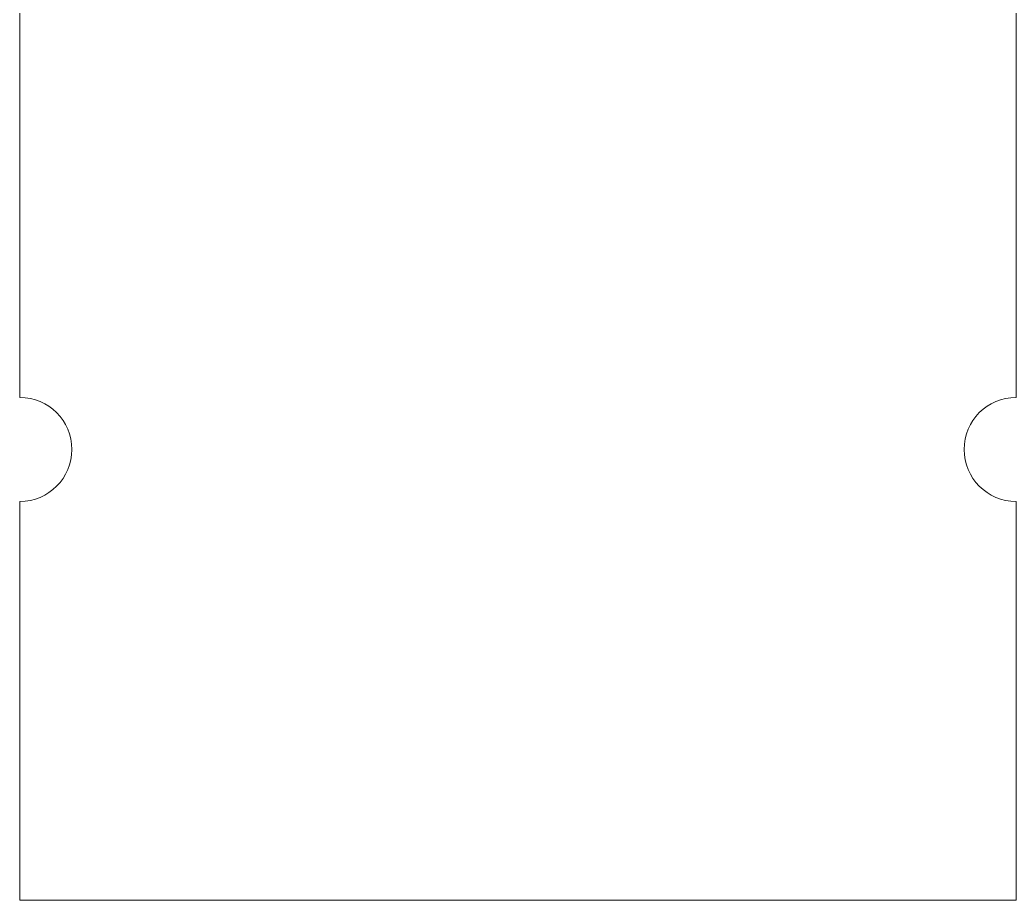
# Model space of a CAD drawing. Header units: millimetres. Extents: x -5035 to 14510, y -7775 to 12.
# Drawn here: x 1370.74 to 1393.74, y -1913.96 to -1893.65 of the extents above; entities that cross this region are included whole.
import ezdxf

# ---------------------------------------------------------------- set-up
doc = ezdxf.new("R2010")
doc.units = ezdxf.units.MM
doc.layers.add('eProC - L2', color=41, linetype='Continuous', lineweight=20)

msp = doc.modelspace()

# ---------------------------------------------------------------- linework, layer by layer
at = {"layer": 'eProC - L2', "linetype": 'Continuous'}
for p, q in [((1370.742, -1878.757), (1370.742, -1902.357)), ((1393.742, -1902.357), (1393.742, -1878.757)), ((1370.742, -1904.757), (1370.742, -1913.957)), ((1393.742, -1913.957), (1393.742, -1904.757)), ((1370.742, -1913.957), (1393.742, -1913.957))]:
    msp.add_line(p, q, dxfattribs=at)
for centre, start, end in [((1370.742, -1903.557), 270, 90), ((1393.742, -1903.557), 90, 270)]:
    msp.add_arc(centre, 1.2, start, end, dxfattribs=at)

doc.saveas('drawing.dxf')
